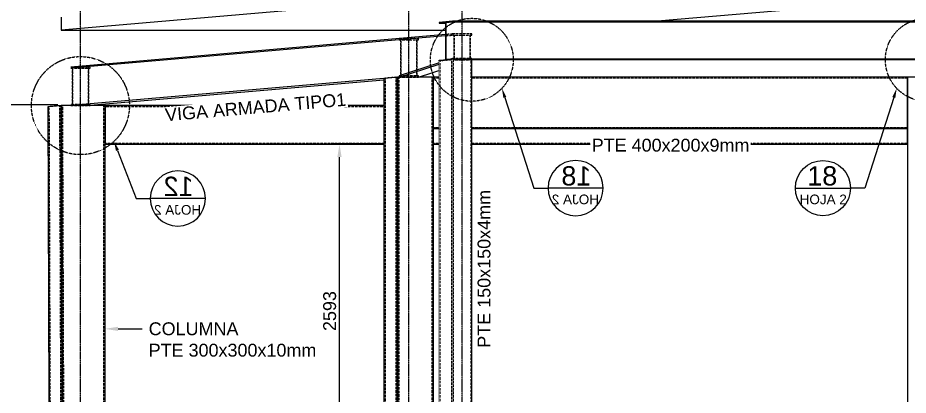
# Model space of a CAD drawing. Header units: millimetres. Extents: x -1367288 to 157996, y -18171 to 61708.
# Drawn here: x -15137 to -8209, y 14726 to 17659 of the extents above; entities that cross this region are included whole.
import ezdxf
from ezdxf import colors
from ezdxf.entities.mleader import LeaderData, LeaderLine
from ezdxf.enums import TextEntityAlignment as Align
from ezdxf.math import Vec2, Vec3

# ---------------------------------------------------------------- set-up
doc = ezdxf.new("R2010")
doc.units = ezdxf.units.MM
doc.header["$LTSCALE"] = 0.3
doc.set_wipeout_variables(frame=1)
doc.linetypes.add('CENTER', pattern=[50.8, 31.75, -6.35, 6.35, -6.35])
doc.linetypes.add('HIDDEN', pattern=[9.525, 6.35, -3.175])
for name, color, linetype in [('EE-5', 7, 'Continuous'), ('EE-TEXTO 1', 4, 'Continuous'), ('EE-TEXTO 2', 2, 'Continuous'), ('EE-V ARMADA TIPO 4', 223, 'Continuous'), ('SIM-COTAS', 1, 'Continuous'), ('SIM-EJES', 8, 'CENTER'), ('SIM-OCULTOS', 8, 'HIDDEN'), ('SIM-PTE 150x150x4mm', 114, 'Continuous'), ('SIM-PTE 300x1-4x150x3-8', 42, 'Continuous'), ('SIM-PTE 300x300x10', 71, 'Continuous'), ('SIM-PTE 400x200x9', 64, 'Continuous')]:
    doc.layers.add(name, color=color, linetype=linetype)
doc.styles.add('ARIAL EE', font='arial.ttf')
doc.styles.get("Standard").update_dxf_attribs({"font": 'arial.ttf'})
doc.dimstyles.new('EE 1_STANDAR', dxfattribs={"dimtxt": 2, "dimasz": 2, "dimexe": 1, "dimexo": 0.5, "dimgap": 0.5, "dimtad": 1, "dimdec": 0, "dimdsep": 46, "dimtxsty": 'ARIAL EE', "dimcen": 1.5, "dimclrd": 256, "dimclre": 256, "dimclrt": 2, "dimadec": 0, "dimazin": 0, "dimtfac": 1, "dimtdec": 0, "dimtix": 1, "dimtmove": 0, "dimatfit": 2, "dimfxl": 1, "dimlwd": -1, "dimlwe": -1, "dimarcsym": 0})

# ---------------------------------------------------------------- blocks, each defined once
blk = doc.blocks.new('*D299')
at = {"layer": 'SIM-COTAS', "transparency": 16777216}
for p, q in [((-14824.4, 16981.3), (-15745.7, 16981.3)), ((-15695.7, -467.1), (-15695.7, 16881.3)), ((-14762.7, -567.1), (-15745.7, -567.1))]:
    blk.add_line(p, q, dxfattribs=at)
for points in [[(-15712.4, 16881.3), (-15679.1, 16881.3), (-15695.7, 16981.3)], [(-15712.4, -467.1), (-15679.1, -467.1), (-15695.7, -567.1)]]:
    blk.add_solid(points, dxfattribs=at)
at = {"layer": 'SIM-COTAS', "color": 2, "transparency": 16777216, "insert": (-15771.8, 8207.1), "char_height": 100, "attachment_point": 5, "rotation": 90, "style": 'ARIAL EE'}
blk.add_mtext('17548', dxfattribs=at)
blk = doc.blocks.new('*D302')
at = {"layer": 'SIM-COTAS', "transparency": 16777216}
for p, q in [((-14824.4, 16981.3), (-15317, 16981.3)), ((-15267, 14182.9), (-15267, 16881.3)), ((-14824.4, 14082.9), (-15317, 14082.9))]:
    blk.add_line(p, q, dxfattribs=at)
for points in [[(-15283.7, 16881.3), (-15250.4, 16881.3), (-15267, 16981.3)], [(-15283.7, 14182.9), (-15250.4, 14182.9), (-15267, 14082.9)]]:
    blk.add_solid(points, dxfattribs=at)
at = {"layer": 'SIM-COTAS', "color": 2, "transparency": 16777216, "insert": (-15343.1, 15532.1), "char_height": 100, "attachment_point": 5, "rotation": 90, "style": 'ARIAL EE'}
blk.add_mtext('2898', dxfattribs=at)
blk = doc.blocks.new('*D305')
at = {"layer": 'SIM-COTAS', "color": 2, "transparency": 16777216, "insert": (-11508.8, 15707.5), "char_height": 100, "width": 1248.849, "attachment_point": 5, "rotation": 90, "style": 'ARIAL EE', "bg_fill": 3, "box_fill_scale": 1.1, "bg_fill_color": 256, "bg_fill_true_color": 13158600, "bg_fill_transparency": 0}
blk.add_mtext('PTE 150x150x4mm', dxfattribs=at)
blk = doc.blocks.new('*D316')
at = {"layer": 'SIM-COTAS', "transparency": 16777216}
for p, q in [((-12269.6, 16676.3), (-12683.7, 16676.3)), ((-12633.7, 14182.9), (-12633.7, 16576.3)), ((-12269.6, 14082.9), (-12683.7, 14082.9))]:
    blk.add_line(p, q, dxfattribs=at)
for points in [[(-12650.3, 16576.3), (-12617, 16576.3), (-12633.7, 16676.3)], [(-12650.3, 14182.9), (-12617, 14182.9), (-12633.7, 14082.9)]]:
    blk.add_solid(points, dxfattribs=at)
at = {"layer": 'SIM-COTAS', "color": 2, "transparency": 16777216, "insert": (-12709.8, 15379.6), "char_height": 100, "attachment_point": 5, "rotation": 90, "style": 'ARIAL EE'}
blk.add_mtext('2593', dxfattribs=at)
blk = doc.blocks.new('*D320')
at = {"layer": 'SIM-COTAS', "color": 2, "transparency": 16777216, "insert": (-13286.4, 16964), "char_height": 100, "attachment_point": 5, "rotation": 4.94625, "style": 'ARIAL EE', "bg_fill": 3, "box_fill_scale": 1.1, "bg_fill_color": 256, "bg_fill_true_color": 13158600, "bg_fill_transparency": 0}
blk.add_mtext('VIGA ARMADA TIPO1', dxfattribs=at)
blk = doc.blocks.new('*D321')
at = {"layer": 'SIM-COTAS', "color": 2, "transparency": 16777216, "insert": (-10058, 16668.3), "char_height": 100, "attachment_point": 5, "style": 'ARIAL EE', "bg_fill": 3, "box_fill_scale": 1.1, "bg_fill_color": 256, "bg_fill_true_color": 13158600, "bg_fill_transparency": 0}
blk.add_mtext('PTE 400x200x9mm', dxfattribs=at)
blk = doc.blocks.new('ITEM DETALLE')
at = {"color": 7, "transparency": 16777216}
blk.add_wipeout([(0, 4.29), (-0.84, 4.2), (-1.64, 3.96), (-2.38, 3.56), (-3.03, 3.03), (-3.56, 2.38), (-3.96, 1.64), (-4.2, 0.84), (-4.29, 0), (-4.2, -0.84), (-3.96, -1.64), (-3.56, -2.38), (-3.03, -3.03), (-2.38, -3.56), (-1.64, -3.96), (-0.84, -4.2), (0, -4.29), (0.84, -4.2), (1.64, -3.96), (2.38, -3.56), (3.03, -3.03), (3.56, -2.38), (3.96, -1.64), (4.2, -0.84), (4.29, 0), (4.2, 0.84), (3.96, 1.64), (3.56, 2.38), (3.03, 3.03), (2.38, 3.56), (1.64, 3.96), (0.84, 4.2)], dxfattribs=at)
at = {"layer": 'EE-5', "color": 7, "transparency": 16777216}
blk.add_line((-4.29, 0), (4.29, 0), dxfattribs=at)
blk.add_circle((0, 0), 4.29, dxfattribs=at)
at = {"layer": 'EE-TEXTO 1', "color": 4, "transparency": 16777216, "style": 'ARIAL EE'}
blk.add_attdef('X', text='', height=3, dxfattribs=at).set_placement((-0.11, 1.9), align=Align.MIDDLE_CENTER)
at = {"layer": 'EE-TEXTO 2', "color": 2, "transparency": 16777216, "style": 'ARIAL EE'}
blk.add_attdef('###', text='', height=1.5, dxfattribs=at).set_placement((0.04, -1.76), align=Align.MIDDLE_CENTER)

msp = doc.modelspace()

# ---------------------------------------------------------------- linework, layer by layer
for p, q in [((-11754.4, 17826.1, 0.6), (-14799.4, 17562.5, -2.3)), ((-7914.3, 17826.8, 0.6), (-10160.4, 17632.4, -1.5)), ((-14799.4, 17662.5, -2.3), (-14799.4, 17562.5, -2.3)), ((-14799.4, 17563.3, -2.3), (-11809.7, 17563.3))]:
    msp.add_line(p, q)
at = {"layer": 'EE-V ARMADA TIPO 4'}
msp.add_line((-11859, 17617.4), (-11809.7, 17617.4), dxfattribs=at)
for points in [[(-11754.4, 17632.4), (-11859, 17623.4), (-11859, 17617.4), (-11754.4, 17626.4)], [(-11803.7, 17622.2), (-11809.7, 17621.6), (-11809.7, 17333.6), (-11803.7, 17334.2)], [(-7914.3, 17632.4), (-11754.4, 17632.4), (-11754.4, 17626.4), (-7914.3, 17626.4)]]:
    msp.add_lwpolyline(points, close=True, dxfattribs=at)
at = {"layer": 'SIM-OCULTOS'}
for p, q in [((-11754.4, 17533.3, 2), (-11809.7, 17528.5)), ((-11809.7, 17519), (-11754.4, 17523.8, 2))]:
    msp.add_line(p, q, dxfattribs=at)
for points, elevation in [([(-11754.4, 17523.8), (-11604.4, 17523.8), (-11604.4, 17533.3), (-11754.4, 17533.3)], 2), ([(-14724.4, 17266.8), (-14574.4, 17266.8), (-14574.4, 17276.3), (-14724.4, 17276.3)], -2.4), ([(-14714.4, 16985.8), (-14708.4, 16985.8), (-14708.4, 17266.8), (-14714.4, 17266.8)], -2.4), ([(-14590.4, 16985.8), (-14584.4, 16985.8), (-14584.4, 17266.8), (-14590.4, 17266.8)], -2.4), ([(-14724.4, 16976.3), (-14574.4, 16976.3), (-14574.4, 16985.8), (-14724.4, 16985.8)], -2.4), ([(-14456.5, 16967.3), (-14456.5, 16685.3), (-8214.3, 16685.3), (-8214.3, 16797.4), (-12244.6, 16797.4), (-12244.6, 16967.3)], -2.4)]:
    msp.add_lwpolyline(points, close=True, dxfattribs=dict(at, elevation=elevation))
for points in [[(-12169.6, 17487.9), (-12019.6, 17487.9), (-12019.6, 17497.4), (-12169.6, 17497.4)], [(-11901.7, 17188.4), (-11944.6, 16806.4), (-8214.3, 16806.4), (-8214.3, 17188.4)]]:
    msp.add_lwpolyline(points, close=True, dxfattribs=at)
at = {"layer": 'SIM-PTE 300x1-4x150x3-8'}
for p, q in [((-11809.7, 17528.5), (-14724.4, 17276.3, -2.4)), ((-11809.7, 17519), (-14724.4, 17266.8, -2.4)), ((-11754.4, 17341.9, 2), (-12169.6, 17206.9)), ((-12169.6, 17197.4), (-11754.4, 17332.4, 2)), ((-12019.6, 17197.4), (-11604.4, 17332.4, 2)), ((-12169.6, 17197.4), (-14724.4, 16976.3, -2.4)), ((-12019.6, 17197.4), (-14574.4, 16976.3, -2.4))]:
    msp.add_line(p, q, dxfattribs=at)
at = {"layer": 'SIM-PTE 300x1-4x150x3-8', "elevation": -2.4}
msp.add_lwpolyline([(-14456.5, 16976.3), (-14456.5, 16676.3), (-8214.3, 16676.3), (-8214.3, 16797.4), (-12244.6, 16797.4), (-12244.6, 16976.3)], close=True, dxfattribs=at)
at = {"layer": 'SIM-PTE 400x200x9'}
msp.add_lwpolyline([(-11901.7, 17197.4), (-11944.6, 16797.4), (-8214.3, 16797.4), (-8214.3, 17197.4)], close=True, dxfattribs=at)

# ---------------------------------------------------------------- leaders
at = {"layer": 'SIM-COTAS', "linetype": 'Continuous'}
ml = msp.add_multileader_mtext('Standard', dxfattribs=at)
ml.set_content('\\A1;{\\C2;VIGA ARMADA TIPO1}', color=256)
ml.set_leader_properties()
ml.build(insert=Vec2(0, 0))
ml.multileader.update_dxf_attribs({"dogleg_length": 0.0025, "arrow_head_size": 100, "scale": 50})
ctx = ml.context
ctx.base_point, ctx.scale, ctx.char_height, ctx.arrow_head_size, ctx.landing_gap_size, ctx.plane_origin = Vec3(8534.9, 16803.4, 0.6), 50, 100, 100, 50, Vec3(13825.1, 968.3, 0.6)
ctx.text_align_type = 2
notes = []
notes.append((ctx, [(0, (1, 1, 0), (9797.1, 16803.4, 0.6), (-1, 0), 192.2, [(0, [(9798.1, 17148.4, 0.6)], 0, [])])]))
ctx.mtext.insert, ctx.mtext.rotation, ctx.mtext.width, ctx.mtext.defined_height, ctx.mtext.alignment, ctx.mtext.flow_direction = Vec3(9554.8, 16854.3, 0.6), 6.283185, 1051.855, 411.1, 3, 5
ml = msp.add_multileader_mtext('Standard', dxfattribs=at)
ml.set_content('\\A1;{\\C2;VIGA ARMADA TIPO1}', color=256)
ml.set_leader_properties()
ml.build(insert=Vec2(0, 0))
ml.multileader.update_dxf_attribs({"dogleg_length": 0.0025, "arrow_head_size": 100, "scale": 50})
ctx = ml.context
ctx.base_point, ctx.scale, ctx.char_height, ctx.arrow_head_size, ctx.landing_gap_size, ctx.plane_origin = Vec3(-822.7, 14964.5, 0.6), 50, 100, 100, 50, Vec3(4467.5, 30925.1, 0.6)
ctx.text_align_type = 2
notes.append((ctx, [(0, (1, 1, 0), (439.4, 14964.5, 0.6), (-1, 0), 192.2, [(0, [(439.3, 14650, 0.6)], 0, [])])]))
ctx.mtext.insert, ctx.mtext.width, ctx.mtext.defined_height, ctx.mtext.alignment, ctx.mtext.flow_direction = Vec3(197.2, 15015.4, 0.6), 975.948, 411.1, 3, 5
ctx.mtext.has_bg_fill, ctx.mtext.bg_color, ctx.mtext.bg_scale_factor, ctx.mtext.bg_transparency, ctx.mtext.use_window_bg_color = 1, -1073741824, 1.5, 0, 1
for ctx, leaders in notes:
    for number, flags, end, landing, length, lines in leaders:
        leader = LeaderData()
        leader.index, (leader.has_last_leader_line, leader.has_dogleg_vector, leader.attachment_direction) = number, flags
        leader.last_leader_point, leader.dogleg_vector, leader.dogleg_length = Vec3(end), Vec3(landing), length
        for number, points, colour, breaks in lines:
            line = LeaderLine()
            line.index, line.vertices, line.color, line.breaks = number, Vec3.list(points), colors.encode_raw_color(colour), breaks
            leader.lines.append(line)
        ctx.leaders.append(leader)

# ---------------------------------------------------------------- next in the draw order: linework, layer by layer
at = {"layer": 'SIM-EJES'}
msp.add_line((-14649.4, -567.1, -1.7), (-14649.4, 17827.6, -1.7), dxfattribs=at)
at = {"layer": 'SIM-OCULTOS'}
for points, elevation in [([(-14747.7, -567.1), (-14809.4, 16975.4), (-14894.1, 16968.1), (-14832.3, -567.1)], -1), ([(-14466.5, -567.1), (-14466.5, 16976.3), (-14789.4, 16976.3), (-14727.7, -567.1)], -2.4)]:
    msp.add_lwpolyline(points, close=True, dxfattribs=dict(at, elevation=elevation))
at = {"layer": 'SIM-PTE 300x300x10'}
msp.add_lwpolyline([(-7914.3, -567.1), (-7914.3, 17197.4), (-8214.3, 17197.4), (-8214.3, -567.1)], close=True, dxfattribs=at)
for points, elevation in [([(-14737.7, -567.1), (-14799.4, 16976.3), (-14904.1, 16967.2), (-14842.3, -567.1)], -1), ([(-14456.5, -567.1), (-14456.5, 16976.3), (-14799.4, 16976.3), (-14737.7, -567.1)], -2.4)]:
    msp.add_lwpolyline(points, close=True, dxfattribs=dict(at, elevation=elevation))

# ---------------------------------------------------------------- next in the draw order: dimensions: what is measured, and where the dimension line sits
at = {"layer": 'SIM-COTAS'}
for base, p1, p2, picture, middle in [((-15695.7, 16981.3, -3), (-14737.7, -567.1, -1), (-14799.4, 16981.3, -2.4), '*D299', (-15771.8, 8207.1, -3)), ((-15267, 16981.3, -3), (-14799.4, 14082.9, -2.4), (-14799.4, 16981.3, -2.4), '*D302', (-15343.1, 15532.1, -3)), ((-12633.7, 16676.3), (-12244.6, 14082.9, 1.5), (-12244.6, 16676.3), '*D316', (-12709.8, 15379.6))]:
    dim = msp.add_linear_dim(base=base, p1=p1, p2=p2, angle=90, dimstyle='EE 1_STANDAR', dxfattribs=at)
    dim.commit()
    dim.dimension.update_dxf_attribs({"geometry": picture, "text_midpoint": middle})

# ---------------------------------------------------------------- next in the draw order: wipeouts: each hides what was drawn before it
msp.add_wipeout([(-11754.4, 17332.4), (-11604.4, 17332.4), (-11604.4, 14082.9), (-11754.4, 14082.9)]).translate(0, 0, 2).dxf.layer = 'SIM-PTE 150x150x4mm'
msp.add_wipeout([(-12182.9, 17197.4), (-11901.7, 17197.4), (-11901.7, -567.1), (-12182.9, -567.1)]).dxf.layer = 'SIM-PTE 300x300x10'

# ---------------------------------------------------------------- next in the draw order: linework, layer by layer
at = {"layer": 'EE-V ARMADA TIPO 4'}
for points in [[(-7914.3, 17338.4), (-11754.4, 17338.4), (-11803.7, 17334.2), (-11803.7, 17622.2), (-11754.4, 17626.4), (-7914.3, 17626.4)], [(-7914.3, 17332.4), (-11754.4, 17332.4), (-11754.4, 17338.4), (-7914.3, 17338.4)]]:
    msp.add_lwpolyline(points, close=True, dxfattribs=at)
at = {"layer": 'SIM-OCULTOS'}
for points in [[(-12159.6, 17206.9), (-12153.6, 17206.9), (-12153.6, 17487.9), (-12159.6, 17487.9)], [(-12035.6, 17206.9), (-12029.6, 17206.9), (-12029.6, 17487.9), (-12035.6, 17487.9)], [(-11911.7, -567.1), (-11911.7, 17197.4), (-12172.9, 17197.4), (-12172.9, -567.1)], [(-12169.6, 17197.4), (-12019.6, 17197.4), (-12019.6, 17206.9), (-12169.6, 17206.9)]]:
    msp.add_lwpolyline(points, close=True, dxfattribs=at)
at = {"layer": 'SIM-OCULTOS', "elevation": 2}
for points in [[(-11744.4, 17341.9), (-11738.4, 17341.9), (-11738.4, 17523.8), (-11744.4, 17523.8)], [(-11620.4, 17341.9), (-11614.4, 17341.9), (-11614.4, 17523.8), (-11620.4, 17523.8)], [(-11754.4, 17332.4), (-11604.4, 17332.4), (-11604.4, 17341.9), (-11754.4, 17341.9)], [(-11750.4, 17332.4), (-11750.4, 14082.9), (-11608.4, 14082.9), (-11608.4, 17332.4)]]:
    msp.add_lwpolyline(points, close=True, dxfattribs=at)
at = {"layer": 'SIM-PTE 150x150x4mm', "elevation": 2}
msp.add_lwpolyline([(-11754.4, 17332.4), (-11754.4, 14082.9), (-11604.4, 14082.9), (-11604.4, 17332.4)], close=True, dxfattribs=at)
at = {"layer": 'SIM-PTE 300x300x10'}
msp.add_lwpolyline([(-11901.7, -567.1), (-11901.7, 17197.4), (-12182.9, 17197.4), (-12182.9, -567.1)], close=True, dxfattribs=at)

# ---------------------------------------------------------------- next in the draw order: dimensions: what is measured, and where the dimension line sits
at = {"layer": 'SIM-COTAS'}
dim = msp.add_linear_dim(base=(-11432.8, 14083, 0), p1=(-11754.4, 17332, 2), p2=(-11754.4, 14083, 1.4), angle=270, text='PTE 150x150x4mm', dimstyle='EE 1_STANDAR', override={"dimse1": 1, "dimse2": 1, "dimsd1": 1, "dimsd2": 1, "dimtfill": 1}, dxfattribs=at)
dim.commit()
dim.dimension.update_dxf_attribs({"geometry": '*D305', "text_midpoint": (-11508.8, 15707.5, 0)})
dim = msp.add_aligned_dim(p1=(-12019.6, 17197.4), p2=(-14574.4, 16976.3, -2.4), distance=200.1, text='VIGA ARMADA TIPO1', dimstyle='EE 1_STANDAR', override={"dimse1": 1, "dimse2": 1, "dimsd1": 1, "dimsd2": 1, "dimtfill": 1}, dxfattribs=at)
dim.commit()
dim.dimension.update_dxf_attribs({"geometry": '*D320', "text_midpoint": (-13286.4, 16964)})

# ---------------------------------------------------------------- next in the draw order: linework, layer by layer
at = {"layer": 'EE-V ARMADA TIPO 4'}
msp.add_lwpolyline([(-11754.4, 17332.4), (-11859, 17323.4), (-11859, 17329.4), (-11754.4, 17338.4)], close=True, dxfattribs=at)
at = {"layer": 'SIM-EJES'}
msp.add_line((-12094.6, -567.1), (-12094.6, 17827.6), dxfattribs=at)
at = {"layer": 'SIM-OCULTOS'}
msp.add_circle((-14649.4, 16976.3, -2.4), 381.2, dxfattribs=at)

# ---------------------------------------------------------------- next in the draw order: dimensions: what is measured, and where the dimension line sits
at = {"layer": 'SIM-COTAS'}
dim = msp.add_linear_dim(base=(-8214.3, 16592.2), p1=(-11901.7, 17197.4), p2=(-8214.3, 17197.4), text='PTE 400x200x9mm', dimstyle='EE 1_STANDAR', override={"dimse1": 1, "dimse2": 1, "dimsd1": 1, "dimsd2": 1, "dimtfill": 1}, dxfattribs=at)
dim.commit()
dim.dimension.update_dxf_attribs({"geometry": '*D321', "text_midpoint": (-10058, 16668.3)})

# ---------------------------------------------------------------- next in the draw order: leaders
ml = msp.add_multileader_block('Standard', dxfattribs=at)
ml.set_content('ITEM DETALLE', color=256, scale=-50)
ml.set_attribute('X', '12', width=0)
ml.set_attribute('###', 'HOJA 2', width=0)
ml.set_leader_properties(color=256)
ml.build(insert=Vec2(0, 0))
ml.multileader.update_dxf_attribs({"arrow_head_size": 75, "scale": 50})
ctx = ml.context
ctx.base_point, ctx.scale, ctx.char_height, ctx.arrow_head_size, ctx.landing_gap_size, ctx.plane_origin = Vec3(-14105.6, 16254.2, -2.3), 50, 200, 75, 100, Vec3(-12386.1, 15870.1, -2.3)
ctx.text_align_type = 2
notes = []
notes.append((ctx, [(1, (1, 1, 0), (-14215.9, 16254.2, -2.3), (1, 0), 110.4, [(0, [(-14388.4, 16698.5, -2.3)], 0, [])])]))
ctx.block.insert, ctx.block.scale = Vec3(-13891.3, 16254.2, -2.3), Vec3(-50, 50, 50)
at = {"layer": 'SIM-COTAS', "linetype": 'Continuous'}
ml = msp.add_multileader_mtext('Standard', dxfattribs=at)
ml.set_content('\\A1;{\\C2;COLUMNA\\PPTE 300x300x10mm}', color=256)
ml.set_leader_properties()
ml.build(insert=Vec2(0, 0))
ml.multileader.update_dxf_attribs({"dogleg_length": 0.0025, "arrow_head_size": 100, "scale": 50})
ctx = ml.context
ctx.base_point, ctx.scale, ctx.char_height, ctx.arrow_head_size, ctx.landing_gap_size, ctx.plane_origin = Vec3(-14168.4, 15241.2, -2.4), 50, 100, 100, 50, Vec3(-17561.4, -408, -2.4)
notes.append((ctx, [(0, (1, 1, 0), (-14245.6, 15241.2, -2.4), (1, 0), 77.3, [(0, [(-14456.5, 15241.2, -2.4)], 0, [])])]))
ctx.mtext.insert, ctx.mtext.width, ctx.mtext.defined_height, ctx.mtext.flow_direction = Vec3(-14118.4, 15292.1, -2.4), 1318.047, 411.1, 5
for ctx, leaders in notes:
    for number, flags, end, landing, length, lines in leaders:
        leader = LeaderData()
        leader.index, (leader.has_last_leader_line, leader.has_dogleg_vector, leader.attachment_direction) = number, flags
        leader.last_leader_point, leader.dogleg_vector, leader.dogleg_length = Vec3(end), Vec3(landing), length
        for number, points, colour, breaks in lines:
            line = LeaderLine()
            line.index, line.vertices, line.color, line.breaks = number, Vec3.list(points), colors.encode_raw_color(colour), breaks
            leader.lines.append(line)
        ctx.leaders.append(leader)

# ---------------------------------------------------------------- next in the draw order: linework, layer by layer
at = {"layer": 'SIM-EJES'}
msp.add_line((-11679.4, -567.1, 2), (-11679.4, 17827.6, 2), dxfattribs=at)
at = {"layer": 'SIM-OCULTOS'}
msp.add_circle((-8064.3, 17332.4), 322.4, dxfattribs=at)
at = {"layer": 'SIM-PTE 150x150x4mm', "elevation": 2}
msp.add_lwpolyline([(-11754.4, 14082.9), (-11754.4, 17332), (-11859.1, 17323.4), (-11859.1, 14082.9)], close=True, dxfattribs=at)

# ---------------------------------------------------------------- next in the draw order: leaders
at = {"layer": 'SIM-COTAS'}
ml = msp.add_multileader_block('Standard', dxfattribs=at)
ml.set_content('ITEM DETALLE', color=256, scale=-50)
ml.set_attribute('X', '18', width=0)
ml.set_attribute('###', 'HOJA 2', width=0)
ml.set_leader_properties(color=256)
ml.build(insert=Vec2(0, 0))
ml.multileader.update_dxf_attribs({"arrow_head_size": 75, "scale": 50})
ctx = ml.context
ctx.base_point, ctx.scale, ctx.char_height, ctx.arrow_head_size, ctx.landing_gap_size, ctx.plane_origin = Vec3(-11010.7, 16335.4), 50, 200, 75, 100, Vec3(-8243, 14812.7)
ctx.text_align_type = 2
notes = []
notes.append((ctx, [(1, (1, 1, 0), (-11121.1, 16335.4), (1, 0), 110.4, [(0, [(-11370.1, 17110.9)], 0, [])])]))
ctx.block.insert, ctx.block.scale = Vec3(-10796.5, 16335.4), Vec3(-50, 50, 50)
ml = msp.add_multileader_block('Standard', dxfattribs=at)
ml.set_content('ITEM DETALLE', color=256, scale=50)
ml.set_attribute('X', '18', width=0)
ml.set_attribute('###', 'HOJA 2', width=0)
ml.set_leader_properties(color=256)
ml.build(insert=Vec2(0, 0))
ml.multileader.update_dxf_attribs({"arrow_head_size": 75, "scale": 50})
ctx = ml.context
ctx.base_point, ctx.scale, ctx.char_height, ctx.arrow_head_size, ctx.landing_gap_size, ctx.plane_origin = Vec3(-9086.5, 16335.4), 50, 200, 75, 100, Vec3(-11425.7, 14812.7)
notes.append((ctx, [(1, (1, 1, 0), (-8547.6, 16335.4), (-1, 0), 110.4, [(0, [(-8298.5, 17110.9)], 0, [])])]))
ctx.block.insert = Vec3(-8872.2, 16335.4)
for ctx, leaders in notes:
    for number, flags, end, landing, length, lines in leaders:
        leader = LeaderData()
        leader.index, (leader.has_last_leader_line, leader.has_dogleg_vector, leader.attachment_direction) = number, flags
        leader.last_leader_point, leader.dogleg_vector, leader.dogleg_length = Vec3(end), Vec3(landing), length
        for number, points, colour, breaks in lines:
            line = LeaderLine()
            line.index, line.vertices, line.color, line.breaks = number, Vec3.list(points), colors.encode_raw_color(colour), breaks
            leader.lines.append(line)
        ctx.leaders.append(leader)

# ---------------------------------------------------------------- next in the draw order: wipeouts: each hides what was drawn before it
msp.add_wipeout([(-12287.6, 17188.3), (-12182.9, 17197.4), (-12182.9, -567.1), (-12287.6, -567.1)]).dxf.layer = 'SIM-PTE 300x300x10'

# ---------------------------------------------------------------- next in the draw order: linework, layer by layer
at = {"layer": 'SIM-OCULTOS'}
msp.add_lwpolyline([(-12192.9, -567.1), (-12192.9, 17196.5), (-12277.6, 17189.2), (-12277.6, -567.1)], close=True, dxfattribs=at)
at = {"layer": 'SIM-PTE 300x300x10'}
msp.add_lwpolyline([(-12182.9, -567.1), (-12182.9, 17197.4), (-12287.6, 17188.3), (-12287.6, -567.1)], close=True, dxfattribs=at)

# ---------------------------------------------------------------- next in the draw order: wipeouts: each hides what was drawn before it
msp.add_wipeout([(-11859.1, 17323.4), (-11754.4, 17332.4), (-11754.4, 14083), (-11859.1, 14082.9)]).translate(0, 0, 2).dxf.layer = 'SIM-PTE 150x150x4mm'

# ---------------------------------------------------------------- next in the draw order: linework, layer by layer
at = {"layer": 'SIM-OCULTOS', "elevation": 2}
msp.add_lwpolyline([(-11759.4, 14082.8), (-11759.4, 17332), (-11854.1, 17323.8), (-11854.1, 14082.8)], close=True, dxfattribs=at)
at = {"layer": 'SIM-OCULTOS'}
msp.add_circle((-11604.4, 17332.4), 322.4, dxfattribs=at)

doc.saveas('drawing.dxf')
